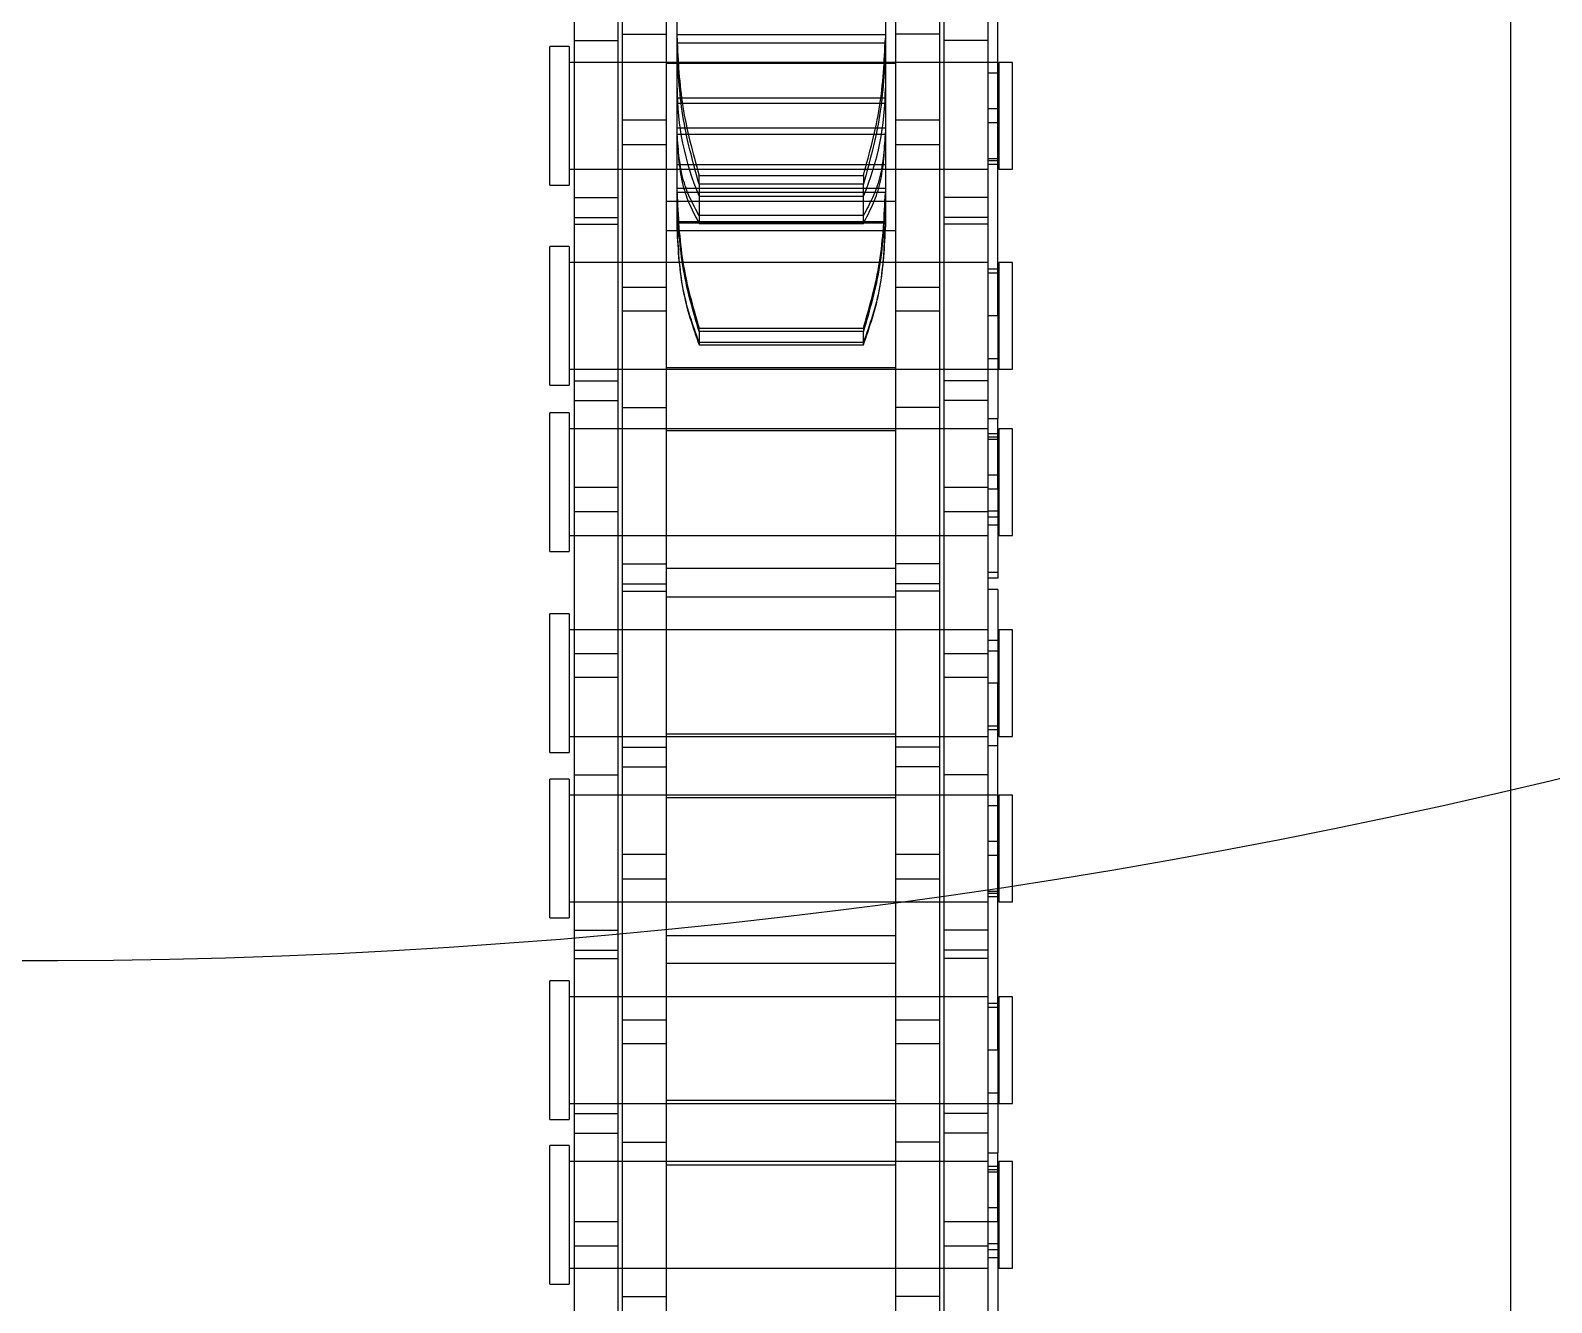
# Model space of a CAD drawing. Header units: metres. Extents: x 0 to 63075, y 0 to 44550.
# Drawn here: x 14186.2 to 14238.8, y 24861.8 to 24905.8 of the extents above; entities that cross this region are included whole.
import ezdxf

# ---------------------------------------------------------------- set-up
doc = ezdxf.new("R2010")
doc.units = ezdxf.units.M
doc.header["$LTSCALE"] = 75
doc.linetypes.add('HIDDEN2', pattern=[4.7625, 3.175, -1.5875])
for name, color, linetype in [('SDM', 7, 'Continuous'), ('SL1', 8, 'Continuous'), ('SL4', 4, 'Continuous'), ('ST1', 7, 'HIDDEN2')]:
    doc.layers.add(name, color=color, linetype=linetype)

# ---------------------------------------------------------------- blocks, each defined once
blk = doc.blocks.new('A$Ca548c4ee')
at = {"layer": 'SL1'}
blk.add_ellipse((5926.647, 2446.586), major_axis=(0, 241.3), ratio=0.965926, start_param=0.776095, end_param=3.976762, dxfattribs=at)
blk = doc.blocks.new('A$Ca53c419a')
at = {"layer": 'SL4'}
blk.add_line((215, 215.76), (1004.763, 215.76), dxfattribs=at)
at = {"layer": 'ST1'}
for p, q in [((432.685, 249), (437.482, 249)), ((432.685, 249), (432.685, 248.341)), ((437.482, 248.341), (437.482, 249)), ((438.379, 249), (443.176, 249)), ((438.379, 249), (438.379, 248.341)), ((443.176, 248.341), (443.176, 249)), ((445.355, 249), (450.152, 249)), ((445.355, 249), (445.355, 248.341)), ((450.152, 248.341), (450.152, 249)), ((451.079, 249), (455.876, 249)), ((451.079, 249), (451.079, 248.341)), ((455.876, 248.341), (455.876, 249)), ((458.025, 249), (462.822, 249)), ((458.025, 249), (458.025, 248.341)), ((462.822, 248.341), (462.822, 249)), ((463.779, 249), (468.576, 249)), ((463.779, 249), (463.779, 248.341)), ((468.576, 248.341), (468.576, 249)), ((470.695, 249), (475.492, 249)), ((470.695, 249), (470.695, 248.341)), ((475.492, 248.341), (475.492, 249)), ((424.902, 248.157), (433.997, 248.157)), ((437.482, 248.341), (432.685, 248.341)), ((433.239, 248.341), (433.239, 233.843)), ((433.239, 248.157), (433.239, 246.637)), ((433.997, 248.157), (434.857, 248.157)), ((433.997, 246.637), (433.997, 248.157)), ((434.857, 248.157), (443.952, 248.157)), ((434.857, 248.157), (434.857, 246.637)), ((436.929, 233.843), (436.929, 248.341)), ((436.929, 246.637), (436.929, 248.157)), ((437.908, 248.157), (437.908, 246.637)), ((443.176, 248.341), (438.379, 248.341)), ((438.594, 248.157), (438.594, 246.637)), ((438.932, 248.341), (438.932, 233.843)), ((438.932, 248.157), (438.932, 246.637)), ((442.622, 233.843), (442.622, 248.341)), ((442.622, 246.637), (442.622, 248.157)), ((443.952, 248.157), (443.952, 246.637)), ((443.952, 248.157), (450.302, 248.157)), ((444.243, 248.157), (444.243, 246.637)), ((444.929, 248.157), (444.929, 246.637)), ((450.152, 248.341), (445.355, 248.341)), ((445.909, 248.341), (445.909, 233.843)), ((445.909, 248.157), (445.909, 246.637)), ((449.599, 233.843), (449.599, 248.341)), ((449.599, 246.637), (449.599, 248.157)), ((450.302, 248.157), (450.302, 246.637)), ((450.302, 248.157), (459.397, 248.157)), ((455.876, 248.341), (451.079, 248.341)), ((451.632, 248.341), (451.632, 233.843)), ((451.632, 248.157), (451.632, 246.637)), ((453.674, 246.637), (453.674, 248.157)), ((454.504, 248.157), (454.504, 246.637)), ((455.322, 233.843), (455.322, 248.341)), ((455.322, 246.637), (455.322, 248.157)), ((462.822, 248.341), (458.025, 248.341)), ((458.579, 248.341), (458.579, 233.843)), ((458.579, 248.157), (458.579, 246.637)), ((459.397, 248.157), (460.257, 248.157)), ((459.397, 246.637), (459.397, 248.157)), ((460.257, 248.157), (469.352, 248.157)), ((460.257, 248.157), (460.257, 246.637)), ((462.269, 233.843), (462.269, 248.341)), ((462.269, 246.637), (462.269, 248.157)), ((463.248, 248.157), (463.248, 246.637)), ((468.576, 248.341), (463.779, 248.341)), ((463.934, 248.157), (463.934, 246.637)), ((464.332, 248.341), (464.332, 233.843)), ((464.332, 248.157), (464.332, 246.637)), ((468.022, 233.843), (468.022, 248.341)), ((468.022, 246.637), (468.022, 248.157)), ((469.352, 248.157), (469.352, 246.637)), ((469.352, 248.157), (475.702, 248.157)), ((469.583, 248.157), (469.583, 246.637)), ((470.269, 248.157), (470.269, 246.637)), ((475.492, 248.341), (470.695, 248.341)), ((471.249, 248.341), (471.249, 233.843)), ((471.249, 248.157), (471.249, 246.637)), ((474.939, 233.843), (474.939, 248.341)), ((474.939, 246.637), (474.939, 248.157)), ((475.702, 248.157), (475.702, 246.637)), ((475.702, 248.157), (484.797, 248.157)), ((424.902, 246.637), (433.997, 246.637)), ((431.252, 246.485), (437.602, 246.485)), ((432.259, 246.485), (432.259, 244.965)), ((433.239, 246.485), (433.239, 244.965)), ((433.997, 246.637), (434.857, 246.637)), ((434.857, 246.637), (443.952, 246.637)), ((436.929, 244.965), (436.929, 246.485)), ((437.602, 246.485), (437.602, 244.965)), ((437.602, 246.485), (446.697, 246.485)), ((438.932, 246.485), (438.932, 244.965)), ((441.004, 244.965), (441.004, 246.485)), ((441.834, 246.485), (441.834, 244.965)), ((442.622, 244.965), (442.622, 246.485)), ((443.952, 246.637), (450.302, 246.637)), ((445.909, 246.485), (445.909, 244.965)), ((446.697, 246.485), (447.557, 246.485)), ((446.697, 244.965), (446.697, 246.485)), ((447.557, 246.485), (456.652, 246.485)), ((447.557, 246.485), (447.557, 244.965)), ((449.599, 244.965), (449.599, 246.485)), ((450.302, 246.637), (459.397, 246.637)), ((450.578, 246.485), (450.578, 244.965)), ((451.264, 246.485), (451.264, 244.965)), ((451.632, 246.485), (451.632, 244.965)), ((455.322, 244.965), (455.322, 246.485)), ((456.652, 246.485), (456.652, 244.965)), ((456.652, 246.485), (463.002, 246.485)), ((456.913, 246.485), (456.913, 244.965)), ((457.599, 246.485), (457.599, 244.965)), ((458.579, 246.485), (458.579, 244.965)), ((459.397, 246.637), (460.257, 246.637)), ((460.257, 246.637), (469.352, 246.637)), ((462.269, 244.965), (462.269, 246.485)), ((463.002, 246.485), (463.002, 244.965)), ((463.002, 246.485), (472.097, 246.485)), ((464.332, 246.485), (464.332, 244.965)), ((466.344, 244.965), (466.344, 246.485)), ((467.174, 246.485), (467.174, 244.965)), ((468.022, 244.965), (468.022, 246.485)), ((469.352, 246.637), (475.702, 246.637)), ((471.249, 246.485), (471.249, 244.965)), ((472.097, 246.485), (472.957, 246.485)), ((472.097, 244.965), (472.097, 246.485)), ((472.957, 246.485), (482.052, 246.485)), ((472.957, 246.485), (472.957, 244.965)), ((474.939, 244.965), (474.939, 246.485)), ((475.702, 246.637), (484.797, 246.637)), ((475.918, 246.485), (475.918, 244.965)), ((431.252, 244.965), (437.602, 244.965)), ((433.239, 244.965), (433.239, 237.035)), ((436.817, 244.965), (436.817, 237.035)), ((436.929, 237.035), (436.929, 244.965)), ((437.602, 244.965), (446.697, 244.965)), ((438.932, 244.965), (438.932, 237.035)), ((439.044, 237.035), (439.044, 244.965)), ((442.622, 237.035), (442.622, 244.965)), ((443.794, 244.965), (443.794, 237.035)), ((444.737, 237.035), (444.737, 244.965)), ((445.909, 244.965), (445.909, 237.035)), ((446.697, 244.965), (447.557, 244.965)), ((447.557, 244.965), (456.652, 244.965)), ((449.517, 244.965), (449.517, 237.035)), ((449.599, 237.035), (449.599, 244.965)), ((451.632, 244.965), (451.632, 237.035)), ((451.714, 237.035), (451.714, 244.965)), ((455.322, 237.035), (455.322, 244.965)), ((456.464, 244.965), (456.464, 237.035)), ((456.652, 244.965), (463.002, 244.965)), ((457.437, 237.035), (457.437, 244.965)), ((458.579, 244.965), (458.579, 237.035)), ((462.217, 244.965), (462.217, 237.035)), ((462.269, 237.035), (462.269, 244.965)), ((463.002, 244.965), (472.097, 244.965)), ((464.332, 244.965), (464.332, 237.035)), ((464.384, 237.035), (464.384, 244.965)), ((468.022, 237.035), (468.022, 244.965)), ((469.134, 244.965), (469.134, 237.035)), ((470.137, 237.035), (470.137, 244.965)), ((471.249, 244.965), (471.249, 237.035)), ((472.097, 244.965), (472.957, 244.965)), ((472.957, 244.965), (482.052, 244.965)), ((474.917, 244.965), (474.917, 237.035)), ((474.939, 237.035), (474.939, 244.965)), ((469.264, 244.605), (470.318, 244.605)), ((469.384, 237.395), (469.384, 244.605)), ((469.427, 237.395), (469.427, 244.605)), ((470.318, 244.605), (470.447, 244.605)), ((470.447, 237.395), (470.447, 244.605)), ((470.447, 244.605), (472.357, 244.605)), ((470.582, 237.395), (470.582, 244.605)), ((471.405, 237.395), (471.405, 244.605)), ((472.357, 244.605), (475.483, 244.605)), ((472.453, 237.395), (472.453, 244.605)), ((472.669, 237.395), (472.669, 244.605)), ((473.521, 237.395), (473.521, 244.605)), ((473.702, 237.395), (473.702, 244.605)), ((475.483, 244.605), (475.607, 244.605)), ((475.607, 237.395), (475.607, 244.605)), ((475.607, 244.605), (479.359, 244.605)), ((475.902, 237.395), (475.902, 244.605)), ((465.632, 243.843), (465.175, 243.843)), ((465.175, 243.843), (465.175, 238.157)), ((465.256, 238.157), (465.256, 243.843)), ((465.632, 238.157), (465.632, 243.843)), ((465.632, 243.843), (465.752, 243.843)), ((465.752, 243.843), (465.752, 238.157)), ((470.727, 243.843), (469.373, 243.843)), ((469.373, 243.843), (469.373, 238.157)), ((469.645, 238.157), (469.645, 243.843)), ((470.319, 243.843), (470.319, 238.157)), ((470.727, 238.157), (470.727, 243.843)), ((470.727, 243.843), (471.034, 243.843)), ((471.034, 243.843), (471.034, 238.157)), ((465.175, 238.157), (465.632, 238.157)), ((465.752, 238.157), (465.632, 238.157)), ((469.373, 238.157), (470.727, 238.157)), ((471.034, 238.157), (470.727, 238.157)), ((470.318, 237.395), (469.264, 237.395)), ((470.447, 237.395), (470.318, 237.395)), ((472.357, 237.395), (470.447, 237.395)), ((475.483, 237.395), (472.357, 237.395)), ((475.607, 237.395), (475.483, 237.395)), ((479.359, 237.395), (475.607, 237.395)), ((431.252, 237.035), (437.602, 237.035)), ((432.259, 235.515), (432.259, 237.035)), ((433.239, 237.035), (433.239, 235.515)), ((436.929, 235.515), (436.929, 237.035)), ((437.602, 235.515), (437.602, 237.035)), ((437.602, 237.035), (446.697, 237.035)), ((438.932, 237.035), (438.932, 235.515)), ((441.004, 235.515), (441.004, 237.035)), ((441.834, 237.035), (441.834, 235.515)), ((442.622, 235.515), (442.622, 237.035)), ((445.909, 237.035), (445.909, 235.515)), ((446.697, 237.035), (447.557, 237.035)), ((446.697, 235.515), (446.697, 237.035)), ((447.557, 237.035), (456.652, 237.035)), ((447.557, 237.035), (447.557, 235.515)), ((449.599, 235.515), (449.599, 237.035)), ((450.578, 235.515), (450.578, 237.035)), ((451.264, 235.515), (451.264, 237.035)), ((451.632, 237.035), (451.632, 235.515)), ((455.322, 235.515), (455.322, 237.035)), ((456.652, 235.515), (456.652, 237.035)), ((456.652, 237.035), (463.002, 237.035)), ((456.913, 235.515), (456.913, 237.035)), ((457.599, 235.515), (457.599, 237.035)), ((458.579, 237.035), (458.579, 235.515)), ((462.269, 235.515), (462.269, 237.035)), ((463.002, 235.515), (463.002, 237.035)), ((463.002, 237.035), (472.097, 237.035)), ((464.332, 237.035), (464.332, 235.515)), ((466.344, 235.515), (466.344, 237.035)), ((467.174, 237.035), (467.174, 235.515)), ((468.022, 235.515), (468.022, 237.035)), ((471.249, 237.035), (471.249, 235.515)), ((472.097, 237.035), (472.957, 237.035)), ((472.097, 235.515), (472.097, 237.035)), ((472.957, 237.035), (482.052, 237.035)), ((472.957, 237.035), (472.957, 235.515)), ((474.939, 235.515), (474.939, 237.035)), ((475.918, 235.515), (475.918, 237.035)), ((424.902, 235.363), (433.997, 235.363)), ((431.252, 235.515), (437.602, 235.515)), ((433.239, 235.363), (433.239, 233.843)), ((433.997, 235.363), (434.857, 235.363)), ((433.997, 233.843), (433.997, 235.363)), ((434.857, 235.363), (443.952, 235.363)), ((434.857, 235.363), (434.857, 233.843)), ((436.929, 233.843), (436.929, 235.363)), ((437.602, 235.515), (446.697, 235.515)), ((437.908, 233.843), (437.908, 235.363)), ((438.594, 233.843), (438.594, 235.363)), ((438.932, 235.363), (438.932, 233.511)), ((442.622, 233.843), (442.622, 235.363)), ((443.952, 233.843), (443.952, 235.363)), ((443.952, 235.363), (450.302, 235.363)), ((444.243, 233.843), (444.243, 235.363)), ((444.929, 233.843), (444.929, 235.363)), ((445.909, 235.363), (445.909, 233.843)), ((446.697, 235.515), (447.557, 235.515)), ((447.557, 235.515), (456.652, 235.515)), ((449.599, 233.511), (449.599, 235.363)), ((450.302, 233.843), (450.302, 235.363)), ((450.302, 235.363), (459.397, 235.363)), ((451.632, 235.363), (451.632, 233.843)), ((453.674, 233.843), (453.674, 235.363)), ((454.504, 235.363), (454.504, 233.843)), ((455.322, 233.843), (455.322, 235.363)), ((456.652, 235.515), (463.002, 235.515)), ((458.579, 235.363), (458.579, 233.843)), ((459.397, 235.363), (460.257, 235.363)), ((459.397, 233.843), (459.397, 235.363)), ((460.257, 235.363), (469.352, 235.363)), ((460.257, 235.363), (460.257, 233.843)), ((462.269, 233.843), (462.269, 235.363)), ((463.002, 235.515), (472.097, 235.515)), ((463.248, 233.843), (463.248, 235.363)), ((463.934, 233.843), (463.934, 235.363)), ((464.332, 235.363), (464.332, 233.511)), ((468.022, 233.843), (468.022, 235.363)), ((469.352, 233.843), (469.352, 235.363)), ((469.352, 235.363), (475.702, 235.363)), ((469.583, 233.843), (469.583, 235.363)), ((470.269, 233.843), (470.269, 235.363)), ((471.249, 235.363), (471.249, 233.843)), ((472.097, 235.515), (472.957, 235.515)), ((472.957, 235.515), (482.052, 235.515)), ((474.939, 233.511), (474.939, 235.363)), ((475.702, 233.843), (475.702, 235.363)), ((475.702, 235.363), (484.797, 235.363)), ((424.902, 233.843), (433.997, 233.843)), ((433.608, 233.843), (433.608, 233.474)), ((433.878, 233.511), (433.878, 233.843)), ((433.997, 233.843), (434.857, 233.843)), ((434.081, 233.511), (434.081, 233.843)), ((434.84, 233.511), (434.84, 233.843)), ((434.857, 233.843), (443.952, 233.843)), ((435.328, 233.511), (435.328, 233.843)), ((436.56, 233.474), (436.56, 233.843)), ((436.638, 233.511), (436.638, 233.843)), ((436.76, 233.511), (436.76, 233.843)), ((437.225, 233.843), (437.225, 233.511)), ((439.301, 233.843), (439.301, 233.474)), ((440.777, 233.511), (440.777, 233.843)), ((442.253, 233.474), (442.253, 233.843)), ((442.396, 233.511), (442.396, 233.843)), ((443.952, 233.843), (450.302, 233.843)), ((446.078, 233.511), (446.078, 233.843)), ((446.199, 233.511), (446.199, 233.843)), ((446.278, 233.843), (446.278, 233.474)), ((447.51, 233.511), (447.51, 233.843)), ((447.998, 233.511), (447.998, 233.843)), ((449.23, 233.474), (449.23, 233.843)), ((450.302, 233.843), (459.397, 233.843)), ((451.306, 233.511), (451.306, 233.843)), ((451.858, 233.511), (451.858, 233.843)), ((452.001, 233.843), (452.001, 233.474)), ((453.477, 233.511), (453.477, 233.843)), ((454.584, 233.511), (454.584, 233.843)), ((454.953, 233.474), (454.953, 233.843)), ((456.708, 233.511), (456.708, 233.843)), ((457.099, 233.511), (457.099, 233.843)), ((457.302, 233.511), (457.302, 233.843)), ((458.948, 233.843), (458.948, 233.474)), ((459.218, 233.511), (459.218, 233.843)), ((459.397, 233.843), (460.257, 233.843)), ((459.421, 233.511), (459.421, 233.843)), ((460.18, 233.511), (460.18, 233.843)), ((460.257, 233.843), (469.352, 233.843)), ((460.668, 233.511), (460.668, 233.843)), ((461.9, 233.474), (461.9, 233.843)), ((461.978, 233.511), (461.978, 233.843)), ((462.1, 233.511), (462.1, 233.843)), ((462.625, 233.843), (462.625, 233.511)), ((464.701, 233.843), (464.701, 233.474)), ((466.177, 233.511), (466.177, 233.843)), ((467.653, 233.474), (467.653, 233.843)), ((467.796, 233.511), (467.796, 233.843)), ((469.352, 233.843), (475.702, 233.843)), ((471.418, 233.511), (471.418, 233.843)), ((471.539, 233.511), (471.539, 233.843)), ((471.618, 233.843), (471.618, 233.474)), ((472.85, 233.511), (472.85, 233.843)), ((473.338, 233.511), (473.338, 233.843)), ((474.57, 233.474), (474.57, 233.843)), ((475.702, 233.843), (484.797, 233.843)), ((434.84, 233.511), (431.759, 233.511)), ((436.929, 233.474), (433.239, 233.474)), ((433.239, 233.474), (433.239, 233)), ((434.84, 233.511), (437.225, 233.511)), ((436.929, 233), (436.929, 233.474)), ((440.777, 233.511), (437.225, 233.511)), ((442.622, 233.474), (438.932, 233.474)), ((438.932, 233.474), (438.932, 233)), ((440.777, 233.511), (453.477, 233.511)), ((442.622, 233), (442.622, 233.474)), ((449.599, 233.474), (445.909, 233.474)), ((445.909, 233.474), (445.909, 233)), ((449.599, 233), (449.599, 233.474)), ((455.322, 233.474), (451.632, 233.474)), ((451.632, 233.474), (451.632, 233)), ((456.708, 233.511), (453.477, 233.511)), ((455.322, 233), (455.322, 233.474)), ((460.18, 233.511), (457.099, 233.511)), ((462.269, 233.474), (458.579, 233.474)), ((458.579, 233.474), (458.579, 233)), ((460.18, 233.511), (462.625, 233.511)), ((462.269, 233), (462.269, 233.474)), ((466.177, 233.511), (462.625, 233.511)), ((468.022, 233.474), (464.332, 233.474)), ((464.332, 233.474), (464.332, 233)), ((466.177, 233.511), (478.877, 233.511)), ((468.022, 233), (468.022, 233.474)), ((474.939, 233.474), (471.249, 233.474)), ((471.249, 233.474), (471.249, 233)), ((474.939, 233), (474.939, 233.474)), ((433.239, 233), (436.929, 233)), ((438.932, 233), (442.622, 233)), ((445.909, 233), (449.599, 233)), ((451.632, 233), (455.322, 233)), ((458.579, 233), (462.269, 233)), ((464.332, 233), (468.022, 233)), ((471.249, 233), (474.939, 233)), ((215, 215.76), (1004.763, 215.76))]:
    blk.add_line(p, q, dxfattribs=at)
for centre, start, end in [((474.071, 234.987), 90.092, 112.9602), ((474.071, 247.013), 247.0398, 269.908)]:
    blk.add_arc(centre, 9.618, start, end, dxfattribs=at)
for points, knots in [([(469.264, 244.605), (468.522, 244.567), (467.036, 244.492), (465.796, 244.059), (465.175, 243.843)], [0, 0, 0, 0, 0.49948, 1, 1, 1, 1]), ([(465.256, 243.843), (465.869, 244.059), (467.095, 244.492), (468.571, 244.567), (469.308, 244.605)], [0, 0, 0, 0, 0.500152, 1, 1, 1, 1]), ([(465.632, 243.843), (466.38, 244.059), (467.874, 244.492), (469.504, 244.567), (470.318, 244.605)], [0, 0, 0, 0, 0.500529, 1, 1, 1, 1]), ([(470.452, 244.605), (469.637, 244.567), (468.005, 244.492), (466.503, 244.059), (465.752, 243.843)], [0, 0, 0, 0, 0.499459, 1, 1, 1, 1]), ([(472.357, 244.605), (471.778, 244.567), (470.619, 244.492), (469.789, 244.06), (469.373, 243.843)], [0, 0, 0, 0, 0.499427, 1, 1, 1, 1]), ([(469.645, 243.843), (470.05, 244.059), (470.86, 244.492), (472.003, 244.567), (472.575, 244.605)], [0, 0, 0, 0, 0.500133, 1, 1, 1, 1]), ([(470.727, 243.843), (471.519, 244.059), (473.101, 244.492), (474.689, 244.567), (475.483, 244.605)], [0, 0, 0, 0, 0.500514, 1, 1, 1, 1]), ([(475.779, 244.605), (474.989, 244.567), (473.407, 244.492), (471.826, 244.06), (471.034, 243.843)], [0, 0, 0, 0, 0.499098, 1, 1, 1, 1]), ([(465.175, 238.157), (465.796, 237.941), (467.036, 237.508), (468.522, 237.433), (469.264, 237.395)], [0, 0, 0, 0, 0.500513, 1, 1, 1, 1]), ([(469.308, 237.395), (468.572, 237.433), (467.096, 237.508), (465.87, 237.94), (465.256, 238.157)], [0, 0, 0, 0, 0.499124, 1, 1, 1, 1]), ([(470.318, 237.395), (469.504, 237.433), (467.874, 237.508), (466.38, 237.941), (465.632, 238.157)], [0, 0, 0, 0, 0.499464, 1, 1, 1, 1]), ([(465.752, 238.157), (466.503, 237.941), (468.005, 237.508), (469.637, 237.433), (470.452, 237.395)], [0, 0, 0, 0, 0.500534, 1, 1, 1, 1]), ([(469.373, 238.157), (469.788, 237.941), (470.618, 237.508), (471.778, 237.433), (472.357, 237.395)], [0, 0, 0, 0, 0.500372, 1, 1, 1, 1]), ([(472.575, 237.395), (472.004, 237.433), (470.861, 237.508), (470.051, 237.94), (469.645, 238.157)], [0, 0, 0, 0, 0.499098, 1, 1, 1, 1]), ([(475.483, 237.395), (474.689, 237.433), (473.101, 237.508), (471.519, 237.941), (470.727, 238.157)], [0, 0, 0, 0, 0.499479, 1, 1, 1, 1]), ([(471.034, 238.157), (471.825, 237.941), (473.406, 237.508), (474.988, 237.433), (475.779, 237.395)], [0, 0, 0, 0, 0.500133, 1, 1, 1, 1])]:
    blk.add_open_spline(points, degree=3, knots=knots, dxfattribs=at)

msp = doc.modelspace()

# ---------------------------------------------------------------- block references
at = {"layer": 'SDM'}
msp.add_blockref('A$Ca548c4ee', (8259.513, 22668.364), dxfattribs=at)
at = {"layer": 'SDM', "rotation": 90}
msp.add_blockref('A$Ca53c419a', (14453.134, 24429.769), dxfattribs=at)

doc.saveas('drawing.dxf')
